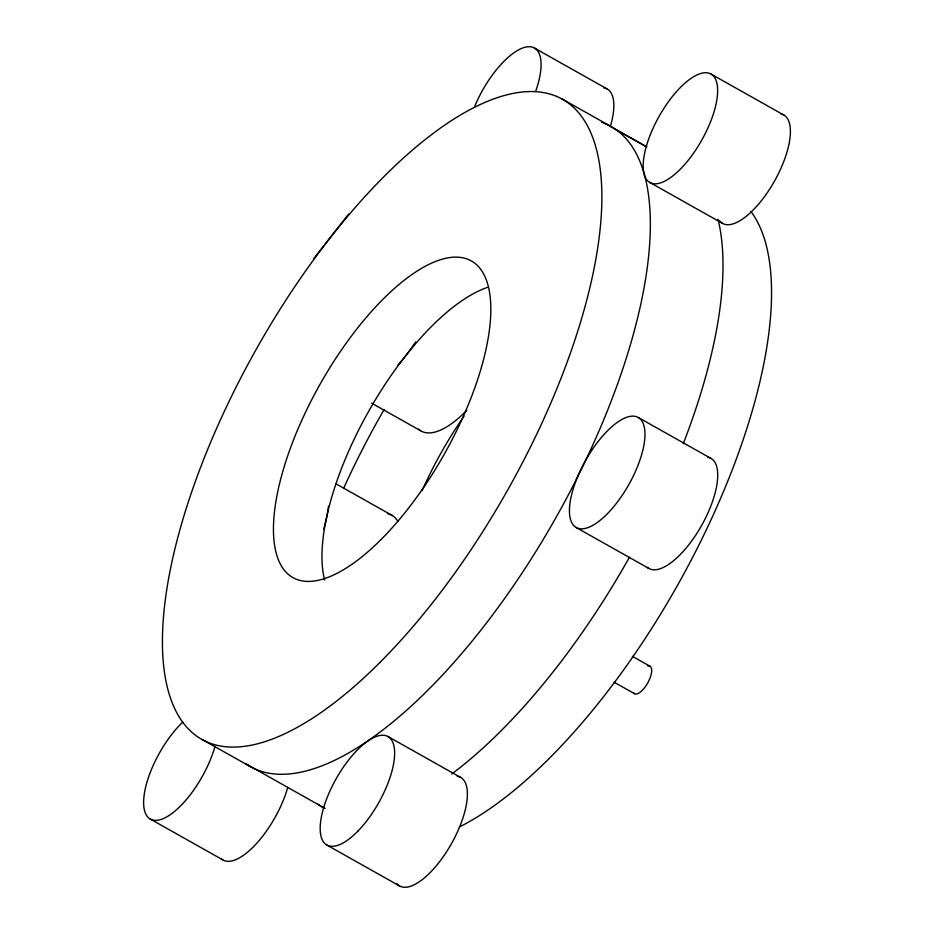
<?xml version="1.0" encoding="UTF-8"?>
<svg xmlns="http://www.w3.org/2000/svg" width="934" height="934" viewBox="0 0 934 934"><rect width="100%" height="100%" fill="white"/><g stroke="black" fill="none" stroke-linecap="round" stroke-linejoin="round"><path stroke-width="1.4" d="M313.497 258.893L348.674 214.061M711.299 74.218A62.251 24.412 -60.6 0 1 682.941 166.439A62.251 24.412 -60.6 0 1 646.993 144.093A62.251 24.412 -60.6 0 1 711.299 74.218L784.058 115.162M534.446 48.043L607.205 88.987M561.929 98.899L610.439 126.207M606.446 124.199L646.597 146.79M615.389 129.289L646.748 146.942M649.527 182.282L722.286 223.238M638.366 417.545A63.173 24.774 -60.6 0 1 610.065 510.898A63.173 24.774 -60.6 0 1 573.149 489.019A63.173 24.774 -60.6 0 1 638.366 417.545L711.124 458.501M371.662 403.184L420.58 430.714M576.021 527.43L648.78 568.386M335.96 483.812L392.42 515.58M632.341 656.298L650.122 666.304M614.152 682.229L634.478 693.67M387.808 736.436L460.567 777.392M325.044 808.424L245.852 763.79A367.354 144.07 -60.6 0 0 559.034 512.077A367.354 144.07 -60.6 0 0 601.648 122.272M202.293 739.576L250.802 766.872M326.993 845.118L399.764 886.074M149.942 818.861L222.701 859.817M324.635 580.014A181.733 71.276 -60.6 0 1 367.424 413.517A181.733 71.276 -60.6 0 1 487.49 287.392M750.889 211.469A367.354 144.07 -60.6 0 1 707.271 527.838A367.354 144.07 -60.6 0 1 459.271 827.045M422.11 490.63A181.733 71.276 -60.6 0 1 463.988 416.237M717.989 219.175A367.354 144.07 -60.6 0 1 683.256 443.72M629.446 557.236A367.354 144.07 -60.6 0 1 451.729 774.006M324.086 808.108A367.354 144.07 -60.6 0 1 317.595 804.011M603.878 87.819A62.298 24.436 -60.6 0 1 610.276 126.627M474.857 105.951A62.298 24.436 -60.6 0 1 525.106 47.225A62.298 24.436 -60.6 0 1 535.847 90.785M287.742 787.42A62.251 24.412 -60.6 0 1 255.671 844.441A62.251 24.412 -60.6 0 1 221.3 858.755M214.983 746.464A62.251 24.412 -60.6 0 1 170.222 814.705A62.251 24.412 -60.6 0 1 144.151 795.032A62.251 24.412 -60.6 0 1 182.725 722.122M457.205 776.294A62.263 24.424 -60.6 0 1 451.636 843.355A62.263 24.424 -60.6 0 1 397.008 883.856M707.774 457.263A63.173 24.774 -60.6 0 1 702.368 524.102A63.173 24.774 -60.6 0 1 647.344 567.347M780.801 113.878A62.251 24.412 -60.6 0 1 773.924 182.095A62.251 24.412 -60.6 0 1 719.647 220.844M647.787 666.024A15.761 6.176 -60.6 0 1 648.091 682.264A15.761 6.176 -60.6 0 1 633.532 692.666M343.572 488.459A362.649 142.225 -60.6 0 1 384.049 409.641M328.464 506.193A90.761 35.597 -60.6 0 1 323.619 529.391M387.657 513.712A90.761 35.597 -60.6 0 1 397.814 521.382M415.7 341.879A90.761 35.597 -60.6 0 1 397.837 365.241M466.731 410.353A90.761 35.597 -60.6 0 1 418.537 429.173M379.846 662.521A367.354 144.07 -60.6 0 0 573.429 107.282A367.354 144.07 -60.6 0 0 193.069 487.898A367.354 144.07 -60.6 0 0 379.846 662.521M380.99 539.595A181.733 71.276 -60.6 0 0 476.76 264.906A181.733 71.276 -60.6 0 0 288.594 453.212A181.733 71.276 -60.6 0 0 380.99 539.595M358.142 830.863A62.263 24.424 -60.6 0 0 389.256 737.405A62.263 24.424 -60.6 0 0 324.798 804.057A62.263 24.424 -60.6 0 0 358.142 830.863"/></g></svg>
